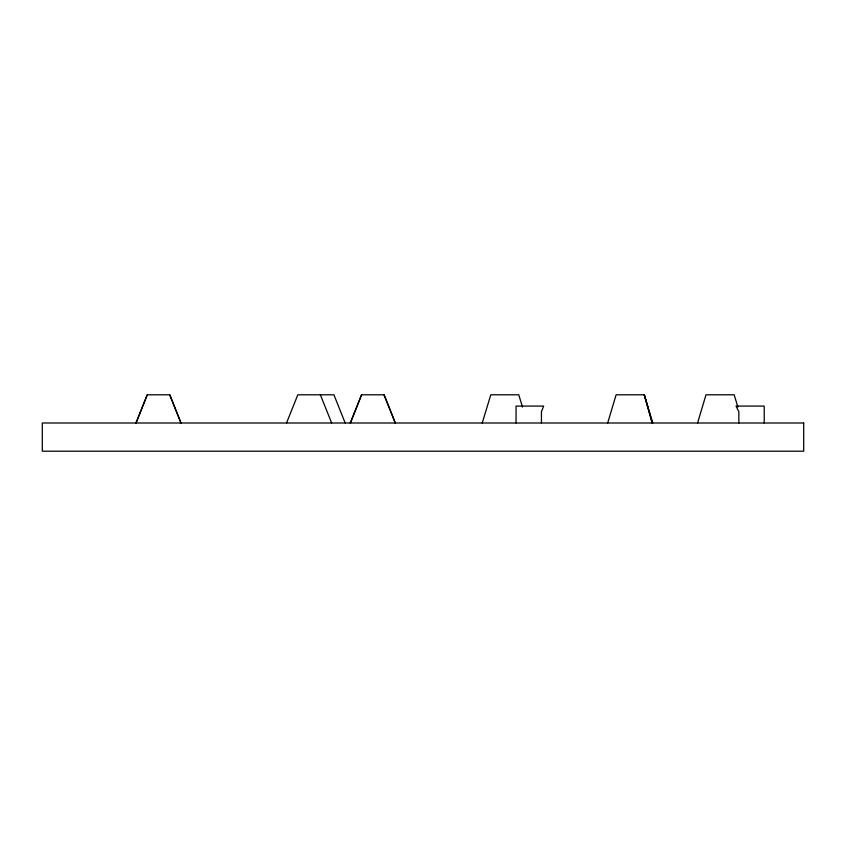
<?xml version="1.0" encoding="UTF-8"?>
<svg xmlns="http://www.w3.org/2000/svg" width="846" height="846" viewBox="0 0 846 846"><rect width="100%" height="100%" fill="white"/><g stroke="black" fill="none" stroke-linecap="round" stroke-linejoin="round"><path stroke-width="1.27" d="M607.682 423L616.121 394.796L644.324 394.796L652.763 423M697.559 423L706.008 394.796L734.191 394.796L737.871 407.063M482.22 423L490.796 394.796L518.767 394.796L522.49 407.063M136.09 423L147.299 394.796L169.782 394.796L181.065 423M350.424 423L361.623 394.796M135.942 423L147.225 394.796M286.53 423L297.813 394.796L333.906 394.796L345.189 423M350.265 423L361.538 394.796L384.105 394.796L395.378 423M320.37 394.796L331.653 423M384.021 394.796L395.23 423M169.708 394.796L180.907 423M764.224 423L764.224 406.08L736.02 406.08L738.844 411.716L738.844 423M541.44 423L541.44 411.716L543.65 406.08L516.06 406.08L516.06 423M803.7 423L42.3 423L42.3 451.204L803.7 451.204L803.7 423M652.245 423L644.282 394.796L652.245 423"/></g></svg>
